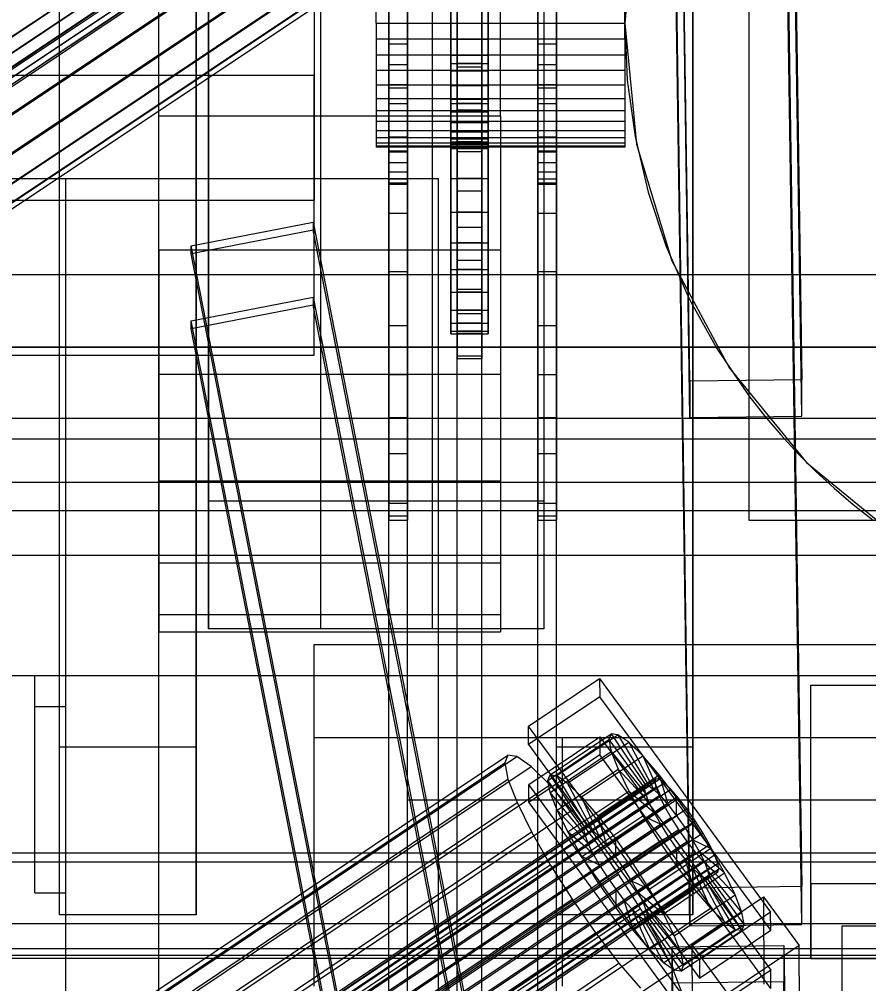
# Model space of a CAD drawing. Header units: millimetres. Extents: x -1970 to 34302, y -65268 to 6837.
# Drawn here: x 252.5 to 389.3, y -34729.6 to -34574.4 of the extents above; entities that cross this region are included whole.
import ezdxf

# ---------------------------------------------------------------- set-up
doc = ezdxf.new("R2010")
doc.units = ezdxf.units.MM
for name, color, linetype, lineweight in [('COTAS_O', 1, 'Continuous', 0), ('frontal_briquetadora', 7, 'Continuous', 0), ('frontal_C01', 7, 'Continuous', 0), ('frontal_C02', 7, 'Continuous', 0), ('frontal_C05', 7, 'Continuous', 0), ('frontal_C07', 7, 'Continuous', 0), ('frontal_dos-mix', 7, 'Continuous', 0), ('frontal_mezcladora', 7, 'Continuous', 0)]:
    doc.layers.add(name, color=color, linetype=linetype, lineweight=lineweight)
doc.dimstyles.new('R19_100', dxfattribs={"dimtxt": 250, "dimasz": 150, "dimexe": 150, "dimexo": 80, "dimgap": 100, "dimtad": 1, "dimtih": 1, "dimtoh": 1, "dimdsep": 46, "dimcen": 0.09, "dimadec": 0, "dimazin": 0, "dimtfac": 1, "dimtdec": 4, "dimtofl": 0, "dimtmove": 0, "dimatfit": 3, "dimfxl": 1, "dimtolj": 1, "dimtzin": 0, "dimarcsym": 0})

# ---------------------------------------------------------------- blocks, each defined once
blk = doc.blocks.new('*D39')
at = {"layer": 'COTAS_O', "color": 0, "lineweight": -2, "transparency": 16777216}
for p, q in [((-650, -34820), (-650, -34050)), ((650, -34820), (650, -34050)), ((-500, -34200), (500, -34200))]:
    blk.add_line(p, q, dxfattribs=at)
at = {"layer": 'COTAS_O', "color": 0, "transparency": 16777216}
for points in [[(-500, -34175), (-500, -34225), (-650, -34200)], [(500, -34175), (500, -34225), (650, -34200)]]:
    blk.add_solid(points, dxfattribs=at)
at = {"layer": 'Defpoints', "color": 0, "transparency": 16777216}
for p in [(650, -34200), (-650, -34900), (650, -34900)]:
    blk.add_point(p, dxfattribs=at)

msp = doc.modelspace()

# ---------------------------------------------------------------- linework, layer by layer
at = {"layer": 'frontal_briquetadora'}
for p, q in [((210, -34680), (416.55, -34680)), ((210, -34680), (430, -34680)), ((255, -34680), (260, -34680)), ((255, -34685), (255, -34680)), ((260, -34685), (260, -34680)), ((315, -34680), (430, -34680)), ((315, -34700), (315, -34680)), ((255, -34685), (260, -34685)), ((255, -34715), (255, -34685)), ((260, -34715), (260, -34685)), ((315, -34700), (430, -34700)), ((315, -34710), (315, -34700)), ((315, -34710), (430, -34710)), ((315, -34750), (315, -34710)), ((315, -35000), (315, -34710)), ((255, -34715), (260, -34715))]:
    msp.add_line(p, q, dxfattribs=at)
at = {"layer": 'frontal_C01'}
for p, q in [((148.779, -34645.646), (362.578, -34502.968)), ((146.218, -34647.247), (360.017, -34504.57)), ((149.85, -34647.535), (363.648, -34504.858)), ((147.554, -34648.971), (361.352, -34506.293)), ((150.672, -34649.219), (364.471, -34506.541)), ((148.798, -34650.391), (362.596, -34507.713)), ((151.191, -34650.581), (364.989, -34507.903)), ((149.865, -34651.41), (363.664, -34508.732)), ((150.683, -34651.958), (364.482, -34509.28)), ((151.196, -34651.999), (364.995, -34509.321)), ((151.369, -34651.529), (365.168, -34508.851)), ((168.21, -34637.88), (352.519, -34514.882)), ((160.982, -34642.399), (345.291, -34519.401)), ((171.232, -34643.212), (355.541, -34520.214)), ((360.514, -34714.223), (357.646, -34521.223)), ((375.644, -34520.98), (378.512, -34713.98)), ((164.752, -34647.264), (349.061, -34524.266)), ((173.554, -34647.962), (357.863, -34524.964)), ((168.263, -34651.271), (352.572, -34528.272)), ((360.514, -34720.311), (357.646, -34527.311)), ((378.512, -34720.068), (375.644, -34527.068)), ((175.016, -34651.806), (359.326, -34528.808)), ((171.275, -34654.146), (355.584, -34531.147)), ((175.521, -34654.482), (359.83, -34531.484)), ((173.584, -34655.693), (357.893, -34532.695)), ((175.032, -34655.808), (359.341, -34532.81)), ((380, -34713.537), (380, -34681.583)), ((380, -34681.583), (480, -34681.583)), ((380, -34725.537), (380, -34681.583)), ((-425, -34708.533), (425, -34708.533)), ((378.512, -34713.98), (360.514, -34714.223)), ((360.514, -34714.223), (360.514, -34720.311)), ((378.512, -34720.068), (378.512, -34713.98)), ((480, -34713.537), (380, -34713.537)), ((380, -34713.537), (380, -34725.537)), ((425, -34719.963), (-425, -34719.963)), ((360.514, -34720.311), (378.512, -34720.068)), ((425, -34723.995), (-425, -34723.995)), ((430, -34725.537), (-430, -34725.537)), ((380, -34725.537), (480, -34725.537))]:
    msp.add_line(p, q, dxfattribs=at)
at = {"layer": 'frontal_C02'}
for p, q in [((360.514, -34632.655), (357.646, -34438.888)), ((375.644, -34438.644), (378.512, -34632.411)), ((360.514, -34638.5), (357.646, -34444.733)), ((378.512, -34638.257), (375.644, -34444.49)), ((-450, -34615.487), (450, -34615.487)), ((450, -34627.178), (-450, -34627.178)), ((-425, -34627.144), (425, -34627.144)), ((378.512, -34632.411), (360.514, -34632.655)), ((378.512, -34638.257), (378.512, -34632.411)), ((360.514, -34632.655), (360.514, -34638.5)), ((425, -34638.62), (-425, -34638.62)), ((360.514, -34638.5), (378.512, -34638.257)), ((425, -34641.991), (-425, -34641.991)), ((450, -34648.959), (-450, -34648.959)), ((-425, -34653.467), (425, -34653.467)), ((-450, -34660.649), (450, -34660.649)), ((334.501, -34688.187), (345.969, -34680.504)), ((345.969, -34680.504), (345.981, -34683.427)), ((345.969, -34680.504), (373.501, -34718.097)), ((345.981, -34683.427), (334.513, -34691.11)), ((373.513, -34721.02), (345.981, -34683.427)), ((334.513, -34691.11), (334.501, -34688.187)), ((362.033, -34725.78), (334.501, -34688.187)), ((334.539, -34697.54), (346.008, -34689.857)), ((338.005, -34695.979), (347.835, -34689.393)), ((339.088, -34696.126), (348.918, -34689.54)), ((346.008, -34689.857), (346.02, -34692.779)), ((346.008, -34689.857), (373.539, -34727.449)), ((347.835, -34689.393), (347.47, -34690.323)), ((348.918, -34689.54), (347.835, -34689.393)), ((347.835, -34689.393), (353.378, -34697.714)), ((350.645, -34690.755), (348.918, -34689.54)), ((348.918, -34689.54), (353.892, -34697.784)), ((334.513, -34691.11), (362.045, -34728.703)), ((337.64, -34696.909), (347.47, -34690.323)), ((340.816, -34697.341), (350.645, -34690.755)), ((347.47, -34690.323), (353.205, -34698.155)), ((347.47, -34690.323), (347.847, -34692.267)), ((352.899, -34692.954), (350.645, -34690.755)), ((350.645, -34690.755), (354.71, -34698.36)), ((146.872, -34816.332), (331.181, -34692.848)), ((148.32, -34816.529), (332.629, -34693.045)), ((331.181, -34692.848), (330.692, -34694.092)), ((332.629, -34693.045), (331.181, -34692.848)), ((334.938, -34694.669), (332.629, -34693.045)), ((346.02, -34692.779), (334.551, -34700.463)), ((338.017, -34698.853), (347.847, -34692.267)), ((343.069, -34699.54), (352.899, -34692.954)), ((373.551, -34730.372), (346.02, -34692.779)), ((347.847, -34692.267), (353.384, -34699.076)), ((347.847, -34692.267), (348.941, -34695.093)), ((355.525, -34695.988), (352.899, -34692.954)), ((352.899, -34692.954), (355.777, -34699.401)), ((146.383, -34817.576), (330.692, -34694.092)), ((150.629, -34818.153), (334.938, -34694.669)), ((330.692, -34694.092), (331.197, -34696.691)), ((337.95, -34697.609), (334.938, -34694.669)), ((337.64, -34696.909), (338.005, -34695.979)), ((343.549, -34704.3), (338.005, -34695.979)), ((338.005, -34695.979), (339.088, -34696.126)), ((344.062, -34704.37), (339.088, -34696.126)), ((339.088, -34696.126), (340.816, -34697.341)), ((339.111, -34701.679), (348.941, -34695.093)), ((345.695, -34702.574), (355.525, -34695.988)), ((348.941, -34695.093), (353.902, -34700.415)), ((348.941, -34695.093), (350.678, -34698.608)), ((358.345, -34699.651), (355.525, -34695.988)), ((355.525, -34695.988), (357.021, -34700.839)), ((141.045, -34840.299), (354.844, -34697.057)), ((141.218, -34839.858), (355.017, -34696.617)), ((141.731, -34839.928), (355.53, -34696.687)), ((142.549, -34840.503), (356.348, -34697.262)), ((146.887, -34820.175), (331.197, -34696.691)), ((153.641, -34821.093), (337.95, -34697.609)), ((331.197, -34696.691), (332.659, -34700.469)), ((334.551, -34700.463), (334.539, -34697.54)), ((362.071, -34735.133), (334.539, -34697.54)), ((343.376, -34704.741), (337.64, -34696.909)), ((338.017, -34698.853), (337.64, -34696.909)), ((341.461, -34701.666), (337.95, -34697.609)), ((344.88, -34704.945), (340.816, -34697.341)), ((340.816, -34697.341), (343.069, -34699.54)), ((353.378, -34697.714), (343.549, -34704.3)), ((353.205, -34698.155), (353.378, -34697.714)), ((353.378, -34697.714), (353.892, -34697.784)), ((355.017, -34696.617), (354.844, -34697.057)), ((354.844, -34697.057), (355.022, -34697.978)), ((355.53, -34696.687), (355.017, -34696.617)), ((356.348, -34697.262), (355.53, -34696.687)), ((357.415, -34698.304), (356.348, -34697.262)), ((141.224, -34841.22), (355.022, -34697.978)), ((141.742, -34842.558), (355.541, -34699.317)), ((143.617, -34841.545), (357.415, -34698.304)), ((343.554, -34705.662), (338.017, -34698.853)), ((339.111, -34701.679), (338.017, -34698.853)), ((340.848, -34705.194), (350.678, -34698.608)), ((353.205, -34698.155), (343.376, -34704.741)), ((353.384, -34699.076), (343.554, -34705.662)), ((353.892, -34697.784), (344.062, -34704.37)), ((354.71, -34698.36), (344.88, -34704.945)), ((350.678, -34698.608), (354.725, -34702.079)), ((350.678, -34698.608), (352.938, -34702.572)), ((353.384, -34699.076), (353.205, -34698.155)), ((353.902, -34700.415), (353.384, -34699.076)), ((353.892, -34697.784), (354.71, -34698.36)), ((354.71, -34698.36), (355.777, -34699.401)), ((355.022, -34697.978), (355.541, -34699.317)), ((355.541, -34699.317), (356.363, -34700.982)), ((358.659, -34699.741), (357.415, -34698.304)), ((144.861, -34842.982), (358.659, -34699.741)), ((148.35, -34823.953), (332.659, -34700.469)), ((332.659, -34700.469), (334.981, -34705.168)), ((334.551, -34700.463), (362.083, -34738.056)), ((345.947, -34705.987), (343.069, -34699.54)), ((343.069, -34699.54), (345.695, -34702.574)), ((353.902, -34700.415), (344.073, -34707)), ((355.777, -34699.401), (345.947, -34705.987)), ((357.021, -34700.839), (347.191, -34707.424)), ((358.345, -34699.651), (348.515, -34706.236)), ((354.725, -34702.079), (353.902, -34700.415)), ((355.777, -34699.401), (357.021, -34700.839)), ((357.021, -34700.839), (358.357, -34702.573)), ((358.357, -34702.573), (358.345, -34699.651)), ((361.166, -34703.691), (358.345, -34699.651)), ((359.995, -34701.476), (358.659, -34699.741)), ((142.565, -34844.223), (356.363, -34700.982)), ((359.995, -34701.476), (146.196, -34844.717)), ((157.152, -34825.149), (341.461, -34701.666)), ((344.073, -34707), (339.111, -34701.679)), ((340.848, -34705.194), (339.111, -34701.679)), ((345.231, -34706.561), (341.461, -34701.666)), ((354.725, -34702.079), (344.895, -34708.665)), ((355.796, -34703.957), (354.725, -34702.079)), ((356.363, -34700.982), (357.434, -34702.86)), ((361.332, -34703.39), (359.995, -34701.476)), ((143.635, -34846.101), (357.434, -34702.86)), ((147.533, -34846.631), (361.332, -34703.39)), ((343.108, -34709.158), (352.938, -34702.572)), ((347.191, -34707.424), (345.695, -34702.574)), ((345.695, -34702.574), (348.515, -34706.236)), ((355.796, -34703.957), (345.966, -34710.543)), ((348.527, -34709.159), (358.357, -34702.573)), ((351.336, -34710.277), (361.166, -34703.691)), ((352.938, -34702.572), (355.796, -34703.957)), ((352.938, -34702.572), (355.569, -34706.716)), ((357.042, -34705.92), (355.796, -34703.957)), ((357.434, -34702.86), (358.68, -34704.822)), ((358.357, -34702.573), (359.693, -34704.487)), ((361.166, -34703.691), (359.693, -34704.487)), ((363.797, -34707.835), (361.166, -34703.691)), ((362.578, -34705.352), (361.332, -34703.39)), ((144.881, -34848.064), (358.68, -34704.822)), ((148.779, -34848.594), (362.578, -34705.352)), ((150.672, -34828.652), (334.981, -34705.168)), ((334.981, -34705.168), (338.003, -34710.467)), ((344.895, -34708.665), (340.848, -34705.194)), ((343.108, -34709.158), (340.848, -34705.194)), ((343.549, -34704.3), (343.376, -34704.741)), ((343.376, -34704.741), (343.554, -34705.662)), ((344.062, -34704.37), (343.549, -34704.3)), ((344.88, -34704.945), (344.062, -34704.37)), ((345.947, -34705.987), (344.88, -34704.945)), ((359.693, -34704.487), (349.863, -34711.073)), ((358.68, -34704.822), (360.017, -34706.736)), ((359.693, -34704.487), (360.939, -34706.45)), ((363.648, -34707.23), (362.578, -34705.352)), ((146.218, -34849.978), (360.017, -34706.736)), ((345.231, -34706.561), (160.922, -34830.045)), ((343.554, -34705.662), (344.073, -34707)), ((344.073, -34707), (344.895, -34708.665)), ((349.002, -34711.963), (345.231, -34706.561)), ((345.739, -34713.302), (355.569, -34706.716)), ((347.191, -34707.424), (345.947, -34705.987)), ((357.042, -34705.92), (347.212, -34712.506)), ((348.515, -34706.236), (348.527, -34709.159)), ((348.515, -34706.236), (351.336, -34710.277)), ((360.939, -34706.45), (351.109, -34713.036)), ((355.569, -34706.716), (357.042, -34705.92)), ((355.569, -34706.716), (358.39, -34710.757)), ((358.378, -34707.834), (357.042, -34705.92)), ((360.017, -34706.736), (361.352, -34708.471)), ((363.797, -34707.835), (360.939, -34706.45)), ((360.939, -34706.45), (362.01, -34708.328)), ((147.554, -34851.713), (361.352, -34708.471)), ((149.85, -34850.472), (363.648, -34707.23)), ((348.527, -34709.159), (347.191, -34707.424)), ((358.378, -34707.834), (348.548, -34714.42)), ((362.01, -34708.328), (352.18, -34714.914)), ((353.967, -34714.421), (363.797, -34707.835)), ((358.39, -34710.757), (358.378, -34707.834)), ((359.714, -34709.569), (358.378, -34707.834)), ((361.352, -34708.471), (362.596, -34709.908)), ((366.057, -34711.799), (362.01, -34708.328)), ((362.01, -34708.328), (362.833, -34709.993)), ((364.471, -34708.895), (363.648, -34707.23)), ((366.057, -34711.799), (363.797, -34707.835)), ((148.798, -34853.15), (362.596, -34709.908)), ((150.672, -34852.137), (364.471, -34708.895)), ((345.966, -34710.543), (343.108, -34709.158)), ((345.739, -34713.302), (343.108, -34709.158)), ((344.895, -34708.665), (345.966, -34710.543)), ((349.863, -34711.073), (348.527, -34709.159)), ((359.714, -34709.569), (349.884, -34716.155)), ((362.833, -34709.993), (353.003, -34716.579)), ((361.21, -34714.419), (359.714, -34709.569)), ((360.958, -34711.006), (359.714, -34709.569)), ((362.596, -34709.908), (363.664, -34710.95)), ((367.794, -34715.314), (362.833, -34709.993)), ((362.833, -34709.993), (363.351, -34711.331)), ((364.989, -34710.234), (364.471, -34708.895)), ((149.865, -34854.192), (363.664, -34710.95)), ((150.683, -34854.767), (364.482, -34711.526)), ((151.191, -34853.475), (364.989, -34710.234)), ((151.196, -34854.837), (364.995, -34711.595)), ((151.369, -34854.396), (365.168, -34711.155)), ((153.694, -34833.951), (338.003, -34710.467)), ((338.003, -34710.467), (341.52, -34716.007)), ((345.966, -34710.543), (347.212, -34712.506)), ((348.56, -34717.343), (358.39, -34710.757)), ((349.863, -34711.073), (351.336, -34710.277)), ((351.109, -34713.036), (349.863, -34711.073)), ((360.958, -34711.006), (351.128, -34717.592)), ((351.336, -34710.277), (353.967, -34714.421)), ((363.351, -34711.331), (353.521, -34717.917)), ((358.39, -34710.757), (361.21, -34714.419)), ((363.836, -34717.453), (360.958, -34711.006)), ((362.025, -34712.048), (360.958, -34711.006)), ((368.888, -34718.14), (363.351, -34711.331)), ((363.351, -34711.331), (363.53, -34712.252)), ((363.664, -34710.95), (364.482, -34711.526)), ((364.482, -34711.526), (364.995, -34711.595)), ((365.168, -34711.155), (364.989, -34710.234)), ((364.995, -34711.595), (365.168, -34711.155)), ((164.693, -34835.447), (349.002, -34711.963)), ((347.212, -34712.506), (345.739, -34713.302)), ((347.212, -34712.506), (348.548, -34714.42)), ((352.519, -34717.502), (349.002, -34711.963)), ((352.18, -34714.914), (351.109, -34713.036)), ((351.109, -34713.036), (353.967, -34714.421)), ((362.025, -34712.048), (352.196, -34718.634)), ((362.843, -34712.623), (353.014, -34719.209)), ((363.357, -34712.693), (353.527, -34719.279)), ((363.53, -34712.252), (353.7, -34718.838)), ((356.228, -34718.385), (366.057, -34711.799)), ((366.09, -34719.652), (362.025, -34712.048)), ((362.843, -34712.623), (362.025, -34712.048)), ((367.817, -34720.867), (362.843, -34712.623)), ((363.357, -34712.693), (362.843, -34712.623)), ((363.53, -34712.252), (363.357, -34712.693)), ((368.9, -34721.014), (363.357, -34712.693)), ((369.265, -34720.084), (363.53, -34712.252)), ((367.794, -34715.314), (366.057, -34711.799)), ((348.56, -34717.343), (345.739, -34713.302)), ((348.548, -34714.42), (348.56, -34717.343)), ((348.548, -34714.42), (349.884, -34716.155)), ((351.38, -34721.005), (361.21, -34714.419)), ((353.967, -34714.421), (356.228, -34718.385)), ((361.21, -34714.419), (363.836, -34717.453)), ((157.211, -34839.491), (341.52, -34716.007)), ((341.52, -34716.007), (345.291, -34721.408)), ((349.884, -34716.155), (351.38, -34721.005)), ((349.884, -34716.155), (351.128, -34717.592)), ((353.003, -34716.579), (352.18, -34714.914)), ((352.18, -34714.914), (356.228, -34718.385)), ((357.964, -34721.9), (367.794, -34715.314)), ((360.882, -34723.337), (372.35, -34715.654)), ((368.888, -34718.14), (367.794, -34715.314)), ((372.35, -34715.654), (372.408, -34729.683)), ((372.35, -34715.654), (378.086, -34723.486)), ((168.21, -34840.986), (352.519, -34717.502)), ((351.38, -34721.005), (348.56, -34717.343)), ((351.128, -34717.592), (354.006, -34724.039)), ((351.128, -34717.592), (352.196, -34718.634)), ((355.541, -34722.802), (352.519, -34717.502)), ((353.521, -34717.917), (353.003, -34716.579)), ((353.003, -34716.579), (357.964, -34721.9)), ((353.7, -34718.838), (353.521, -34717.917)), ((353.521, -34717.917), (359.058, -34724.726)), ((354.006, -34724.039), (363.836, -34717.453)), ((363.836, -34717.453), (366.09, -34719.652)), ((352.196, -34718.634), (356.26, -34726.238)), ((352.196, -34718.634), (353.014, -34719.209)), ((353.014, -34719.209), (357.987, -34727.453)), ((353.014, -34719.209), (353.527, -34719.279)), ((353.527, -34719.279), (353.7, -34718.838)), ((353.527, -34719.279), (359.07, -34727.6)), ((353.7, -34718.838), (359.436, -34726.67)), ((356.228, -34718.385), (357.964, -34721.9)), ((359.058, -34724.726), (368.888, -34718.14)), ((373.501, -34718.097), (362.033, -34725.78)), ((369.265, -34720.084), (368.888, -34718.14)), ((373.513, -34721.02), (373.501, -34718.097)), ((354.006, -34724.039), (351.38, -34721.005)), ((356.26, -34726.238), (366.09, -34719.652)), ((357.987, -34727.453), (367.817, -34720.867)), ((359.07, -34727.6), (368.9, -34721.014)), ((359.436, -34726.67), (369.265, -34720.084)), ((362.045, -34728.703), (373.513, -34721.02)), ((366.09, -34719.652), (367.817, -34720.867)), ((367.817, -34720.867), (368.9, -34721.014)), ((368.9, -34721.014), (369.265, -34720.084)), ((160.982, -34844.892), (345.291, -34721.408)), ((345.291, -34721.408), (349.061, -34726.304)), ((357.964, -34721.9), (359.058, -34724.726)), ((171.232, -34846.286), (355.541, -34722.802)), ((356.26, -34726.238), (354.006, -34724.039)), ((357.863, -34727.501), (355.541, -34722.802)), ((357.646, -34723.709), (375.644, -34723.465)), ((357.646, -34729.554), (357.646, -34723.709)), ((360.514, -34917.476), (357.646, -34723.709)), ((360.939, -34737.366), (360.882, -34723.337)), ((366.618, -34731.169), (360.882, -34723.337)), ((378.086, -34723.486), (366.618, -34731.169)), ((375.644, -34723.465), (375.644, -34729.311)), ((375.644, -34723.465), (378.512, -34917.232)), ((378.143, -34737.514), (378.086, -34723.486)), ((359.058, -34724.726), (359.436, -34726.67)), ((164.752, -34849.788), (349.061, -34726.304)), ((349.061, -34726.304), (352.572, -34730.36)), ((357.987, -34727.453), (356.26, -34726.238)), ((359.436, -34726.67), (359.07, -34727.6)), ((362.033, -34725.78), (362.045, -34728.703)), ((173.554, -34850.985), (357.863, -34727.501)), ((359.326, -34731.279), (357.863, -34727.501)), ((359.07, -34727.6), (357.987, -34727.453)), ((373.539, -34727.449), (362.071, -34735.133)), ((373.551, -34730.372), (373.539, -34727.449)), ((375.644, -34729.311), (357.646, -34729.554)), ((360.514, -34923.322), (357.646, -34729.554)), ((378.512, -34923.078), (375.644, -34729.311))]:
    msp.add_line(p, q, dxfattribs=at)
at = {"layer": 'frontal_C05'}
for p, q in [((370, -34495), (370, -34655)), ((370, -34515), (370, -34635)), ((351.921, -34555.491), (350, -34575)), ((312, -34564.558), (312, -34575)), ((315, -34575), (315, -34564.558)), ((336, -34564.558), (336, -34575)), ((339, -34575), (339, -34564.558)), ((350.422, -34565.82), (350, -34575)), ((322, -34568.474), (322, -34575)), ((323, -34567.952), (323, -34575)), ((323, -34575), (323, -34568.474)), ((327, -34575), (327, -34567.952)), ((327, -34568.474), (327, -34575)), ((328, -34575), (328, -34568.474)), ((312, -34575), (312, -34571.606)), ((315, -34571.606), (315, -34575)), ((336, -34575), (336, -34571.606)), ((339, -34571.606), (339, -34575)), ((310, -34575), (310, -34572.389)), ((322, -34575), (322, -34572.357)), ((328, -34572.357), (328, -34575)), ((350, -34575), (350, -34572.389)), ((310, -34575), (310, -34577.611)), ((310, -34575), (350, -34575)), ((312, -34575), (315, -34575)), ((312, -34575), (312, -34578.394)), ((312, -34585.442), (312, -34575)), ((312, -34818), (312, -34575)), ((315, -34575), (315, -34585.442)), ((315, -34578.394), (315, -34575)), ((315, -34818), (315, -34575)), ((315, -34575), (336, -34575)), ((322, -34575), (328, -34575)), ((322, -34575), (322, -34577.643)), ((322, -34581.526), (322, -34575)), ((323, -34575), (327, -34575)), ((323, -34818), (323, -34575)), ((323, -34575), (323, -34581.526)), ((323, -34582.048), (323, -34575)), ((327, -34818), (327, -34575)), ((327, -34575), (327, -34582.048)), ((327, -34581.526), (327, -34575)), ((328, -34575), (328, -34581.526)), ((328, -34577.643), (328, -34575)), ((336, -34575), (339, -34575)), ((336, -34575), (336, -34578.394)), ((336, -34585.442), (336, -34575)), ((336, -34818), (336, -34575)), ((339, -34575), (339, -34585.442)), ((339, -34578.394), (339, -34575)), ((339, -34818), (339, -34575)), ((350, -34575), (350.422, -34584.18)), ((350, -34575), (351.921, -34594.509)), ((350, -34577.611), (350, -34575)), ((310, -34577.611), (310, -34580.176)), ((350, -34577.611), (310, -34577.611)), ((322, -34577.643), (322, -34581.526)), ((328, -34577.643), (322, -34577.643)), ((322, -34577.643), (322, -34580.241)), ((328, -34581.526), (328, -34577.643)), ((328, -34580.241), (328, -34577.643)), ((350, -34577.611), (350, -34580.176)), ((312, -34578.394), (312, -34585.442)), ((315, -34578.394), (312, -34578.394)), ((312, -34578.394), (312, -34581.729)), ((315, -34585.442), (315, -34578.394)), ((315, -34581.729), (315, -34578.394)), ((336, -34578.394), (336, -34585.442)), ((339, -34578.394), (336, -34578.394)), ((336, -34578.394), (336, -34581.729)), ((339, -34585.442), (339, -34578.394)), ((339, -34581.729), (339, -34578.394)), ((310, -34580.176), (310, -34582.654)), ((350, -34580.176), (310, -34580.176)), ((322, -34580.241), (322, -34587.941)), ((328, -34580.241), (322, -34580.241)), ((322, -34580.241), (322, -34582.749)), ((328, -34587.941), (328, -34580.241)), ((328, -34582.749), (328, -34580.241)), ((350, -34580.176), (350, -34582.654)), ((310, -34582.654), (310, -34585)), ((350, -34582.654), (310, -34582.654)), ((312, -34581.729), (312, -34595.706)), ((315, -34581.729), (312, -34581.729)), ((312, -34581.729), (312, -34584.95)), ((315, -34595.706), (315, -34581.729)), ((315, -34584.95), (315, -34581.729)), ((322, -34581.526), (328, -34581.526)), ((322, -34587.941), (322, -34581.526)), ((322, -34582.749), (322, -34594.134)), ((328, -34582.749), (322, -34582.749)), ((322, -34582.749), (322, -34585.125)), ((323, -34581.526), (323, -34582.048)), ((327, -34581.526), (323, -34581.526)), ((323, -34581.526), (323, -34587.941)), ((323, -34582.048), (327, -34582.048)), ((323, -34588.976), (323, -34582.048)), ((327, -34582.048), (327, -34581.526)), ((327, -34587.941), (327, -34581.526)), ((327, -34582.048), (327, -34588.976)), ((328, -34581.526), (328, -34587.941)), ((328, -34594.134), (328, -34582.749)), ((328, -34585.125), (328, -34582.749)), ((336, -34581.729), (336, -34595.706)), ((339, -34581.729), (336, -34581.729)), ((336, -34581.729), (336, -34584.95)), ((339, -34595.706), (339, -34581.729)), ((339, -34584.95), (339, -34581.729)), ((350, -34582.654), (350, -34585)), ((350.422, -34584.18), (351.685, -34593.282)), ((310, -34585), (310, -34587.175)), ((350, -34585), (310, -34585)), ((312, -34584.95), (312, -34605.615)), ((315, -34584.95), (312, -34584.95)), ((312, -34584.95), (312, -34588)), ((312, -34585.442), (315, -34585.442)), ((312, -34595.706), (312, -34585.442)), ((315, -34605.615), (315, -34584.95)), ((315, -34588), (315, -34584.95)), ((315, -34585.442), (315, -34595.706)), ((322, -34585.125), (322, -34600)), ((328, -34585.125), (322, -34585.125)), ((322, -34585.125), (322, -34587.327)), ((328, -34600), (328, -34585.125)), ((328, -34587.327), (328, -34585.125)), ((336, -34584.95), (336, -34605.615)), ((339, -34584.95), (336, -34584.95)), ((336, -34584.95), (336, -34588)), ((336, -34585.442), (339, -34585.442)), ((336, -34595.706), (336, -34585.442)), ((339, -34605.615), (339, -34584.95)), ((339, -34588), (339, -34584.95)), ((339, -34585.442), (339, -34595.706)), ((350, -34585), (350, -34587.175)), ((310, -34587.175), (310, -34589.142)), ((350, -34587.175), (310, -34587.175)), ((322, -34587.327), (322, -34605.438)), ((328, -34587.327), (322, -34587.327)), ((322, -34587.327), (322, -34589.319)), ((328, -34605.438), (328, -34587.327)), ((328, -34589.319), (328, -34587.327)), ((350, -34587.175), (350, -34589.142)), ((312, -34588), (312, -34615)), ((315, -34588), (312, -34588)), ((312, -34588), (312, -34590.828)), ((315, -34615), (315, -34588)), ((315, -34590.828), (315, -34588)), ((322, -34587.941), (328, -34587.941)), ((322, -34594.134), (322, -34587.941)), ((323, -34587.941), (323, -34588.976)), ((327, -34587.941), (323, -34587.941)), ((323, -34587.941), (323, -34594.134)), ((323, -34588.976), (327, -34588.976)), ((323, -34595.665), (323, -34588.976)), ((327, -34588.976), (327, -34587.941)), ((327, -34594.134), (327, -34587.941)), ((327, -34588.976), (327, -34595.665)), ((328, -34587.941), (328, -34594.134)), ((336, -34588), (336, -34615)), ((339, -34588), (336, -34588)), ((336, -34588), (336, -34590.828)), ((339, -34615), (339, -34588)), ((339, -34590.828), (339, -34588)), ((310, -34589.142), (310, -34590.867)), ((350, -34589.142), (310, -34589.142)), ((322, -34589.319), (322, -34610.355)), ((328, -34589.319), (322, -34589.319)), ((322, -34589.319), (322, -34591.065)), ((328, -34610.355), (328, -34589.319)), ((328, -34591.065), (328, -34589.319)), ((350, -34589.142), (350, -34590.867)), ((310, -34590.867), (310, -34592.321)), ((350, -34590.867), (310, -34590.867)), ((312, -34590.828), (312, -34623.701)), ((315, -34590.828), (312, -34590.828)), ((312, -34590.828), (312, -34593.385)), ((315, -34623.701), (315, -34590.828)), ((315, -34593.385), (315, -34590.828)), ((322, -34591.065), (322, -34614.668)), ((328, -34591.065), (322, -34591.065)), ((322, -34591.065), (322, -34592.537)), ((328, -34614.668), (328, -34591.065)), ((328, -34592.537), (328, -34591.065)), ((336, -34590.828), (336, -34623.701)), ((339, -34590.828), (336, -34590.828)), ((336, -34590.828), (336, -34593.385)), ((339, -34623.701), (339, -34590.828)), ((339, -34593.385), (339, -34590.828)), ((350, -34590.867), (350, -34592.321)), ((310, -34592.321), (310, -34593.478)), ((350, -34592.321), (310, -34592.321)), ((310, -34593.478), (310, -34594.319)), ((350, -34593.478), (310, -34593.478)), ((312, -34593.385), (312, -34631.569)), ((315, -34593.385), (312, -34593.385)), ((312, -34593.385), (312, -34595.627)), ((315, -34631.569), (315, -34593.385)), ((315, -34595.627), (315, -34593.385)), ((322, -34592.537), (322, -34618.301)), ((328, -34592.537), (322, -34592.537)), ((322, -34592.537), (322, -34593.709)), ((322, -34593.709), (322, -34621.194)), ((328, -34593.709), (322, -34593.709)), ((322, -34593.709), (322, -34594.56)), ((328, -34618.301), (328, -34592.537)), ((328, -34593.709), (328, -34592.537)), ((328, -34621.194), (328, -34593.709)), ((328, -34594.56), (328, -34593.709)), ((336, -34593.385), (336, -34631.569)), ((339, -34593.385), (336, -34593.385)), ((336, -34593.385), (336, -34595.627)), ((339, -34631.569), (339, -34593.385)), ((339, -34595.627), (339, -34593.385)), ((350, -34592.321), (350, -34593.478)), ((350, -34593.478), (350, -34594.319)), ((351.685, -34593.282), (353.779, -34602.23)), ((310, -34594.319), (310, -34594.829)), ((350, -34594.319), (310, -34594.319)), ((310, -34594.829), (310, -34595)), ((350, -34594.829), (310, -34594.829)), ((350, -34595), (310, -34595)), ((322, -34594.134), (328, -34594.134)), ((322, -34600), (322, -34594.134)), ((322, -34594.56), (322, -34623.296)), ((328, -34594.56), (322, -34594.56)), ((322, -34594.56), (322, -34595.077)), ((322, -34595.077), (322, -34624.572)), ((328, -34595.077), (322, -34595.077)), ((322, -34595.077), (322, -34595.25)), ((322, -34595.25), (322, -34625)), ((328, -34595.25), (322, -34595.25)), ((323, -34594.134), (323, -34595.665)), ((327, -34594.134), (323, -34594.134)), ((323, -34594.134), (323, -34600)), ((327, -34595.665), (327, -34594.134)), ((327, -34600), (327, -34594.134)), ((328, -34594.134), (328, -34600)), ((328, -34623.296), (328, -34594.56)), ((328, -34595.077), (328, -34594.56)), ((328, -34624.572), (328, -34595.077)), ((328, -34595.25), (328, -34595.077)), ((328, -34625), (328, -34595.25)), ((350, -34594.319), (350, -34594.829)), ((350, -34594.829), (350, -34595)), ((351.921, -34594.509), (357.612, -34613.268)), ((312, -34595.627), (312, -34638.468)), ((315, -34595.627), (312, -34595.627)), ((312, -34595.627), (312, -34597.517)), ((312, -34595.706), (315, -34595.706)), ((312, -34605.615), (312, -34595.706)), ((315, -34638.468), (315, -34595.627)), ((315, -34597.517), (315, -34595.627)), ((315, -34595.706), (315, -34605.615)), ((323, -34595.665), (327, -34595.665)), ((323, -34602), (323, -34595.665)), ((327, -34595.665), (327, -34602)), ((336, -34595.627), (336, -34638.468)), ((339, -34595.627), (336, -34595.627)), ((336, -34595.627), (336, -34597.517)), ((336, -34595.706), (339, -34595.706)), ((336, -34605.615), (336, -34595.706)), ((339, -34638.468), (339, -34595.627)), ((339, -34597.517), (339, -34595.627)), ((339, -34595.706), (339, -34605.615)), ((312, -34597.517), (312, -34644.282)), ((315, -34597.517), (312, -34597.517)), ((312, -34597.517), (312, -34599.021)), ((315, -34644.282), (315, -34597.517)), ((315, -34599.021), (315, -34597.517)), ((336, -34597.517), (336, -34644.282)), ((339, -34597.517), (336, -34597.517)), ((336, -34597.517), (336, -34599.021)), ((339, -34644.282), (339, -34597.517)), ((339, -34599.021), (339, -34597.517)), ((312, -34599.021), (312, -34648.91)), ((315, -34599.021), (312, -34599.021)), ((312, -34599.021), (312, -34600.114)), ((315, -34648.91), (315, -34599.021)), ((315, -34600.114), (315, -34599.021)), ((336, -34599.021), (336, -34648.91)), ((339, -34599.021), (336, -34599.021)), ((336, -34599.021), (336, -34600.114)), ((339, -34648.91), (339, -34599.021)), ((339, -34600.114), (339, -34599.021)), ((312, -34600.114), (312, -34652.274)), ((315, -34600.114), (312, -34600.114)), ((312, -34600.114), (312, -34600.778)), ((312, -34600.778), (312, -34654.316)), ((315, -34600.778), (312, -34600.778)), ((312, -34600.778), (312, -34601)), ((312, -34601), (312, -34655)), ((315, -34601), (312, -34601)), ((315, -34652.274), (315, -34600.114)), ((315, -34600.778), (315, -34600.114)), ((315, -34654.316), (315, -34600.778)), ((315, -34601), (315, -34600.778)), ((315, -34655), (315, -34601)), ((322, -34600), (328, -34600)), ((322, -34605.438), (322, -34600)), ((323, -34600), (323, -34602)), ((327, -34600), (323, -34600)), ((323, -34600), (323, -34605.438)), ((327, -34602), (327, -34600)), ((327, -34605.438), (327, -34600)), ((328, -34600), (328, -34605.438)), ((336, -34600.114), (336, -34652.274)), ((339, -34600.114), (336, -34600.114)), ((336, -34600.114), (336, -34600.778)), ((336, -34600.778), (336, -34654.316)), ((339, -34600.778), (336, -34600.778)), ((336, -34600.778), (336, -34601)), ((336, -34601), (336, -34655)), ((339, -34601), (336, -34601)), ((339, -34652.274), (339, -34600.114)), ((339, -34600.778), (339, -34600.114)), ((339, -34654.316), (339, -34600.778)), ((339, -34601), (339, -34600.778)), ((339, -34655), (339, -34601)), ((323, -34602), (327, -34602)), ((323, -34607.873), (323, -34602)), ((327, -34602), (327, -34607.873)), ((353.779, -34602.23), (356.685, -34610.948)), ((312, -34605.615), (315, -34605.615)), ((312, -34615), (312, -34605.615)), ((315, -34605.615), (315, -34615)), ((322, -34605.438), (328, -34605.438)), ((322, -34610.355), (322, -34605.438)), ((323, -34605.438), (323, -34607.873)), ((327, -34605.438), (323, -34605.438)), ((323, -34605.438), (323, -34610.355)), ((327, -34607.873), (327, -34605.438)), ((327, -34610.355), (327, -34605.438)), ((328, -34605.438), (328, -34610.355)), ((336, -34605.615), (339, -34605.615)), ((336, -34615), (336, -34605.615)), ((339, -34605.615), (339, -34615)), ((323, -34607.873), (327, -34607.873)), ((323, -34613.184), (323, -34607.873)), ((327, -34607.873), (327, -34613.184)), ((322, -34610.355), (328, -34610.355)), ((322, -34614.668), (322, -34610.355)), ((323, -34610.355), (323, -34613.184)), ((327, -34610.355), (323, -34610.355)), ((323, -34610.355), (323, -34614.668)), ((327, -34613.184), (327, -34610.355)), ((327, -34614.668), (327, -34610.355)), ((328, -34610.355), (328, -34614.668)), ((356.685, -34610.948), (360.379, -34619.363)), ((323, -34613.184), (327, -34613.184)), ((323, -34617.841), (323, -34613.184)), ((327, -34613.184), (327, -34617.841)), ((357.612, -34613.268), (366.853, -34630.557)), ((312, -34615), (315, -34615)), ((312, -34623.701), (312, -34615)), ((315, -34615), (315, -34623.701)), ((322, -34614.668), (328, -34614.668)), ((322, -34618.301), (322, -34614.668)), ((323, -34614.668), (323, -34617.841)), ((327, -34614.668), (323, -34614.668)), ((323, -34614.668), (323, -34618.301)), ((327, -34617.841), (327, -34614.668)), ((327, -34618.301), (327, -34614.668)), ((328, -34614.668), (328, -34618.301)), ((336, -34615), (339, -34615)), ((336, -34623.701), (336, -34615)), ((339, -34615), (339, -34623.701)), ((322, -34618.301), (328, -34618.301)), ((322, -34621.194), (322, -34618.301)), ((323, -34617.841), (327, -34617.841)), ((323, -34621.765), (323, -34617.841)), ((323, -34618.301), (323, -34621.765)), ((327, -34618.301), (323, -34618.301)), ((323, -34618.301), (323, -34621.194)), ((327, -34617.841), (327, -34621.765)), ((327, -34621.765), (327, -34618.301)), ((327, -34621.194), (327, -34618.301)), ((328, -34618.301), (328, -34621.194)), ((360.379, -34619.363), (364.83, -34627.403)), ((322, -34621.194), (328, -34621.194)), ((322, -34623.296), (322, -34621.194)), ((323, -34621.194), (323, -34624.889)), ((327, -34621.194), (323, -34621.194)), ((323, -34621.194), (323, -34623.296)), ((327, -34624.889), (327, -34621.194)), ((327, -34623.296), (327, -34621.194)), ((328, -34621.194), (328, -34623.296)), ((323, -34621.765), (327, -34621.765)), ((323, -34624.889), (323, -34621.765)), ((327, -34621.765), (327, -34624.889)), ((312, -34623.701), (315, -34623.701)), ((312, -34631.569), (312, -34623.701)), ((315, -34623.701), (315, -34631.569)), ((322, -34623.296), (328, -34623.296)), ((322, -34624.572), (322, -34623.296)), ((322, -34624.572), (328, -34624.572)), ((322, -34625), (322, -34624.572)), ((323, -34623.296), (323, -34627.16)), ((327, -34623.296), (323, -34623.296)), ((323, -34623.296), (323, -34624.572)), ((323, -34624.572), (323, -34628.538)), ((327, -34624.572), (323, -34624.572)), ((323, -34624.572), (323, -34625)), ((327, -34627.16), (327, -34623.296)), ((327, -34624.572), (327, -34623.296)), ((327, -34628.538), (327, -34624.572)), ((327, -34625), (327, -34624.572)), ((328, -34623.296), (328, -34624.572)), ((328, -34624.572), (328, -34625)), ((336, -34623.701), (339, -34623.701)), ((336, -34631.569), (336, -34623.701)), ((339, -34623.701), (339, -34631.569)), ((322, -34625), (328, -34625)), ((323, -34624.889), (327, -34624.889)), ((323, -34627.16), (323, -34624.889)), ((323, -34625), (323, -34629)), ((327, -34625), (323, -34625)), ((327, -34624.889), (327, -34627.16)), ((327, -34629), (327, -34625)), ((323, -34627.16), (327, -34627.16)), ((323, -34628.538), (323, -34627.16)), ((327, -34627.16), (327, -34628.538)), ((364.83, -34627.403), (370, -34635)), ((323, -34628.538), (327, -34628.538)), ((323, -34629), (323, -34628.538)), ((323, -34629), (327, -34629)), ((327, -34628.538), (327, -34629)), ((366.853, -34630.557), (379.289, -34645.711)), ((312, -34631.569), (315, -34631.569)), ((312, -34638.468), (312, -34631.569)), ((315, -34631.569), (315, -34638.468)), ((336, -34631.569), (339, -34631.569)), ((336, -34638.468), (336, -34631.569)), ((339, -34631.569), (339, -34638.468)), ((370, -34635), (370, -34655)), ((370, -34635), (372.498, -34638.193)), ((312, -34638.468), (315, -34638.468)), ((312, -34644.282), (312, -34638.468)), ((315, -34638.468), (315, -34644.282)), ((336, -34638.468), (339, -34638.468)), ((336, -34644.282), (336, -34638.468)), ((339, -34638.468), (339, -34644.282)), ((372.498, -34638.193), (375.123, -34641.282)), ((375.123, -34641.282), (377.871, -34644.263)), ((312, -34644.282), (315, -34644.282)), ((312, -34648.91), (312, -34644.282)), ((315, -34644.282), (315, -34648.91)), ((336, -34644.282), (339, -34644.282)), ((336, -34648.91), (336, -34644.282)), ((339, -34644.282), (339, -34648.91)), ((377.871, -34644.263), (380.737, -34647.129)), ((379.289, -34645.711), (394.443, -34658.147)), ((380.737, -34647.129), (383.718, -34649.877)), ((312, -34648.91), (315, -34648.91)), ((312, -34652.274), (312, -34648.91)), ((315, -34648.91), (315, -34652.274)), ((336, -34648.91), (339, -34648.91)), ((336, -34652.274), (336, -34648.91)), ((339, -34648.91), (339, -34652.274)), ((383.718, -34649.877), (386.807, -34652.502)), ((312, -34652.274), (315, -34652.274)), ((312, -34654.316), (312, -34652.274)), ((315, -34652.274), (315, -34654.316)), ((336, -34652.274), (339, -34652.274)), ((336, -34654.316), (336, -34652.274)), ((339, -34652.274), (339, -34654.316)), ((386.807, -34652.502), (390, -34655)), ((312, -34654.316), (315, -34654.316)), ((312, -34655), (312, -34654.316)), ((312, -34655), (315, -34655)), ((312, -34738), (312, -34655)), ((315, -34654.316), (315, -34655)), ((315, -34738), (315, -34655)), ((336, -34654.316), (339, -34654.316)), ((336, -34655), (336, -34654.316)), ((336, -34655), (339, -34655)), ((336, -34738), (336, -34655)), ((339, -34654.316), (339, -34655)), ((339, -34738), (339, -34655)), ((370, -34655), (390, -34655)), ((370, -34655), (530, -34655)), ((300, -34675), (570, -34675)), ((300, -34690), (300, -34675)), ((300, -34690), (340, -34690)), ((300, -34730), (300, -34690)), ((300, -34690), (570, -34690)), ((340, -34730), (340, -34690))]:
    msp.add_line(p, q, dxfattribs=at)
at = {"layer": 'frontal_C07'}
for p, q in [((300, -34558.497), (300, -34603.554)), ((300, -34558.497), (300, -34583.416)), ((300, -34583.416), (-300, -34583.416)), ((300, -34628.473), (300, -34583.416)), ((300, -34603.554), (-300, -34603.554)), ((300, -34628.473), (300, -34603.554)), ((280.185, -34610.849), (299.815, -34607.031)), ((299.815, -34607.031), (299.815, -34608.318)), ((299.815, -34607.031), (339.815, -34811.366)), ((299.815, -34608.318), (280.185, -34612.136)), ((339.815, -34812.653), (299.815, -34608.318)), ((280.185, -34612.136), (280.185, -34610.849)), ((320.185, -34815.184), (280.185, -34610.849)), ((320.185, -34816.471), (280.185, -34612.136)), ((280.185, -34622.917), (299.815, -34619.1)), ((299.815, -34619.1), (299.815, -34620.387)), ((299.815, -34619.1), (339.815, -34823.435)), ((299.815, -34620.387), (280.185, -34624.205)), ((339.815, -34824.722), (299.815, -34620.387)), ((280.185, -34624.205), (280.185, -34622.917)), ((320.185, -34827.253), (280.185, -34622.917)), ((320.185, -34828.54), (280.185, -34624.205)), ((-300, -34628.473), (300, -34628.473)), ((385, -34781.432), (385, -34720.283)), ((385, -34720.283), (675, -34720.283)), ((385, -34730.251), (385, -34720.283))]:
    msp.add_line(p, q, dxfattribs=at)
at = {"layer": 'frontal_dos-mix'}
msp.add_line((275, -35980), (275, -33282.5), dxfattribs=at)
at = {"layer": 'frontal_mezcladora'}
for p, q in [((283, -34651.923), (283, -34405.016)), ((301, -34405.016), (301, -34651.923)), ((319, -34405.016), (319, -34651.923)), ((337, -34405.016), (337, -34651.923)), ((259, -34691.488), (259, -34421.488)), ((281, -34421.488), (281, -34691.488)), ((339, -34691.488), (339, -34421.488)), ((361, -34421.488), (361, -34691.488)), ((283, -34425.593), (283, -34672.5)), ((301, -34425.593), (301, -34672.5)), ((319, -34425.593), (319, -34672.5)), ((337, -34425.593), (337, -34672.5)), ((259, -34718.512), (259, -34448.512)), ((281, -34718.512), (281, -34448.512)), ((339, -34718.512), (339, -34448.512)), ((361, -34718.512), (361, -34448.512)), ((315, -34600), (315, -34535)), ((275, -34590), (275, -34568.518)), ((330, -34590), (330, -34568.518)), ((275, -34611.482), (275, -34590)), ((330, -34590), (275, -34590)), ((330, -34590), (330, -34611.482)), ((-315, -34600), (315, -34600)), ((260, -34600), (320, -34600)), ((260, -34820), (260, -34600)), ((320, -34820), (320, -34600)), ((275, -34611.482), (275, -34631.5)), ((275, -34611.482), (330, -34611.482)), ((330, -34611.482), (330, -34631.5)), ((275, -34631.5), (275, -34648.69)), ((275, -34631.5), (330, -34631.5)), ((330, -34631.5), (330, -34648.69)), ((275, -34648.69), (275, -34661.88)), ((275, -34648.69), (330, -34648.69)), ((330, -34648.69), (330, -34661.88)), ((283, -34651.923), (301, -34651.923)), ((283, -34672.5), (283, -34651.923)), ((301, -34651.923), (301, -34672.5)), ((301, -34651.923), (319, -34651.923)), ((319, -34651.923), (319, -34672.5)), ((319, -34651.923), (337, -34651.923)), ((337, -34651.923), (337, -34672.5)), ((275, -34661.88), (275, -34670.172)), ((275, -34661.88), (330, -34661.88)), ((330, -34661.88), (330, -34670.172)), ((275, -34670.172), (275, -34673)), ((275, -34670.172), (330, -34670.172)), ((330, -34670.172), (330, -34673)), ((301, -34672.5), (283, -34672.5)), ((319, -34672.5), (301, -34672.5)), ((337, -34672.5), (319, -34672.5)), ((275, -34673), (330, -34673)), ((259, -34718.512), (259, -34691.488)), ((259, -34691.488), (281, -34691.488)), ((281, -34691.488), (281, -34718.512)), ((339, -34718.512), (339, -34691.488)), ((339, -34691.488), (361, -34691.488)), ((361, -34691.488), (361, -34718.512)), ((-625, -34710), (625, -34710)), ((150, -34710), (625, -34710)), ((281, -34718.512), (259, -34718.512)), ((361, -34718.512), (339, -34718.512)), ((-625, -34725), (625, -34725))]:
    msp.add_line(p, q, dxfattribs=at)

# ---------------------------------------------------------------- dimensions: what is measured, and where the dimension line sits
at = {"layer": 'COTAS_O'}
dim = msp.add_aligned_dim(p1=(-650, -34900), p2=(650, -34900), distance=700, text='<> O', dimstyle='R19_100', dxfattribs=at)
dim.commit()
dim.dimension.update_dxf_attribs({"geometry": '*D39', "text_midpoint": (0, -34200)})

doc.saveas('drawing.dxf')
